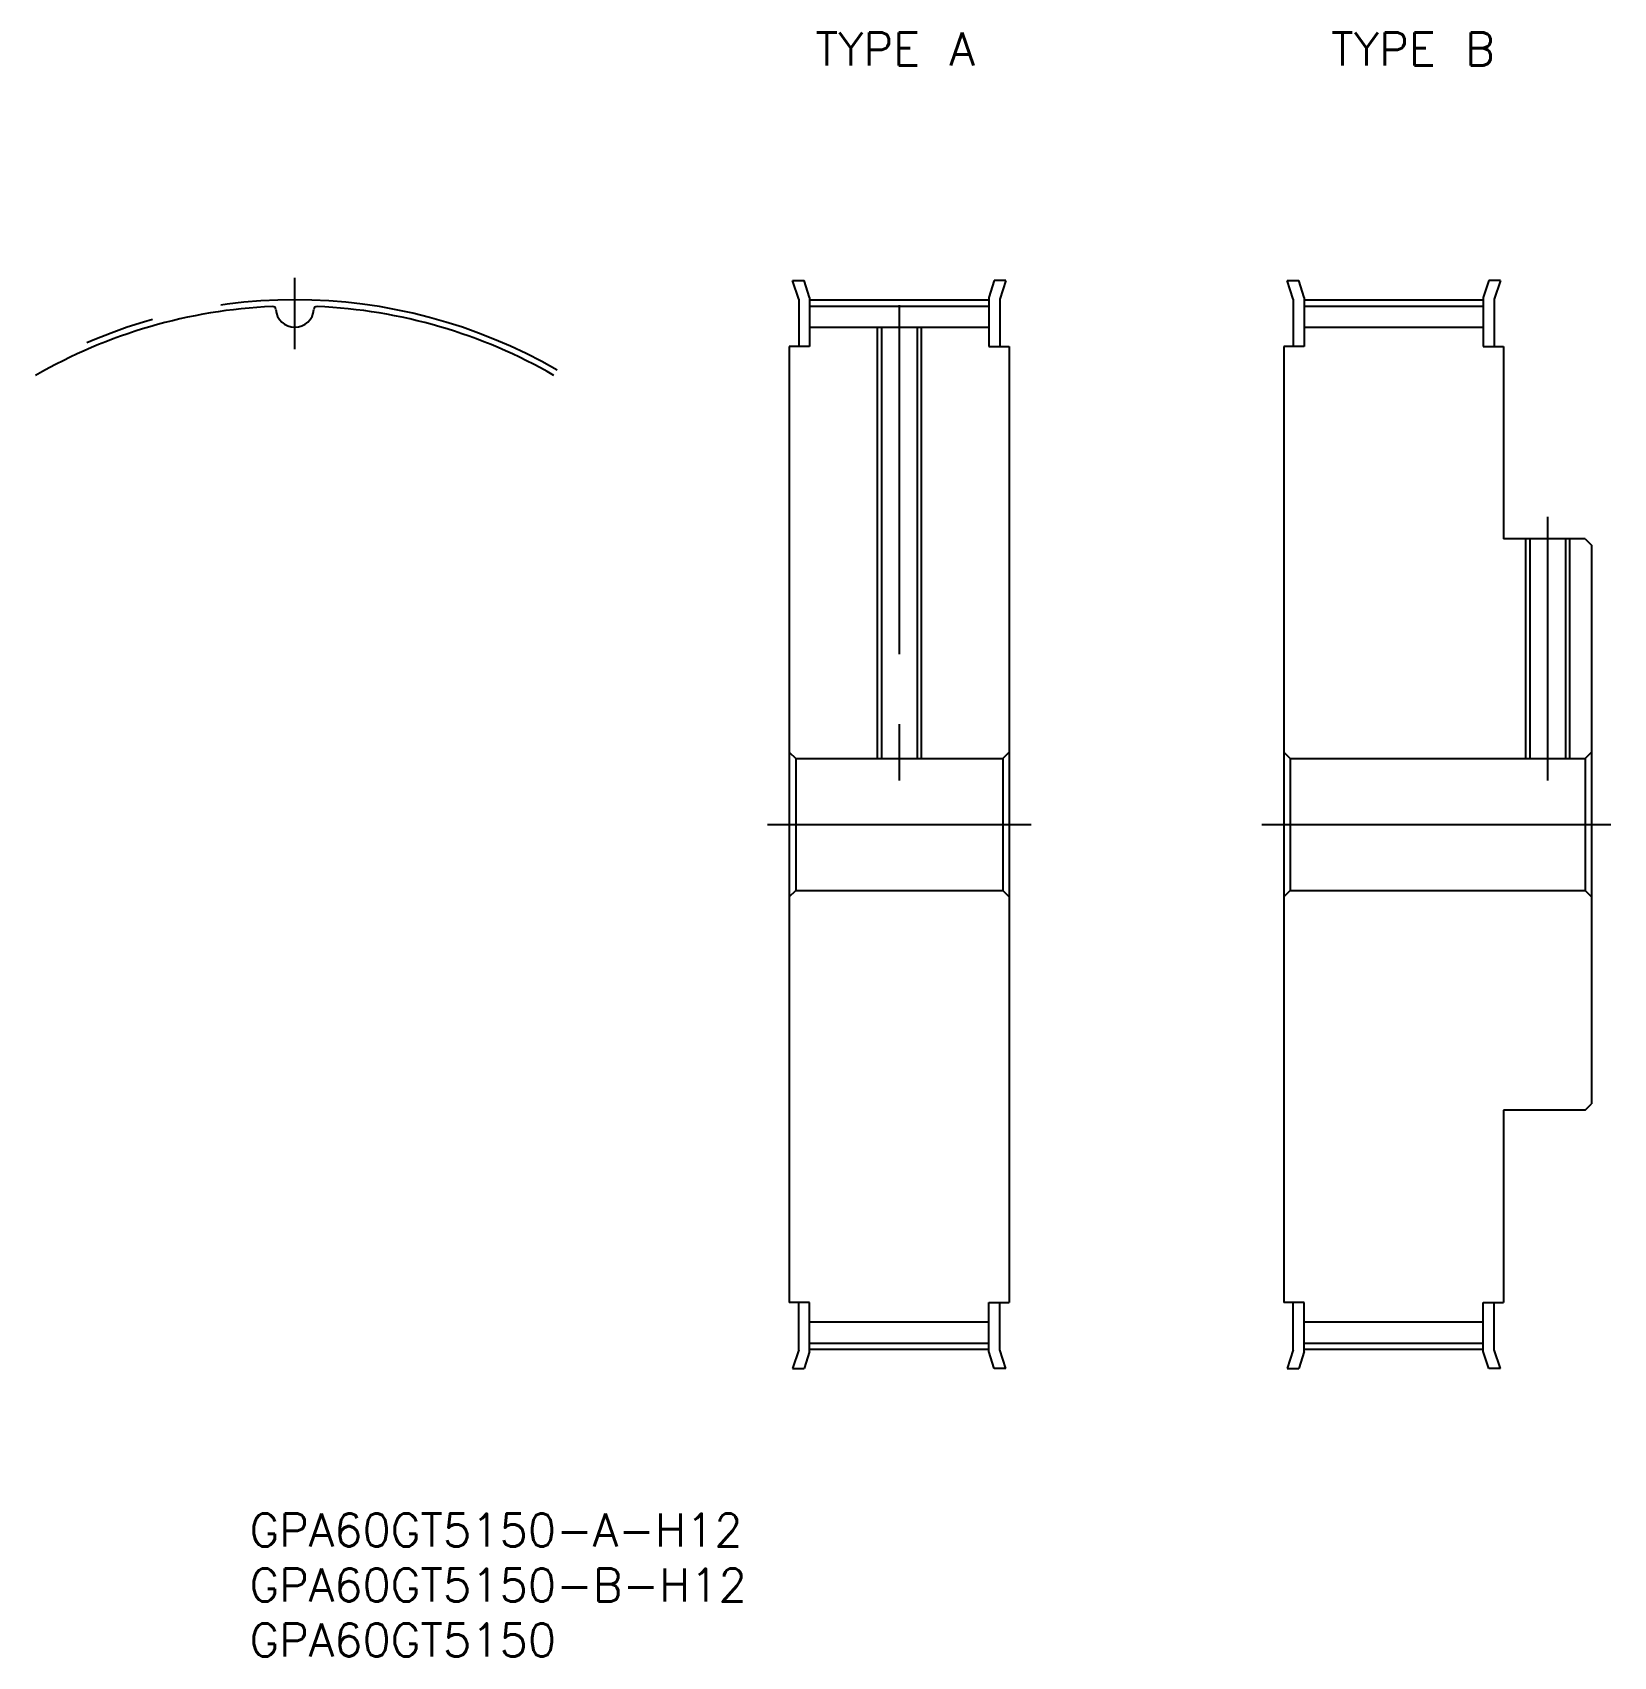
# Model space of a CAD drawing. Extents: x -24 to 120, y -76 to 72.
import ezdxf

# ---------------------------------------------------------------- set-up
doc = ezdxf.new("R2010")
doc.units = 0
doc.linetypes.add('CENTER', pattern=[50.8, 31.75, -6.35, 6.35, -6.35])
doc.layers.get('0').update_dxf_attribs({"linetype": 'CONTINUOUS'})
doc.layers.add('CENTER', color=1, linetype='CONTINUOUS')
doc.styles.get("Standard").update_dxf_attribs({"font": 'txt.shx', "height": 3, "bigfont": 'bigfont.shx'})

# ---------------------------------------------------------------- blocks, each defined once
blk = doc.blocks.new('*U2')
at = {"color": 7, "linetype": 'CONTINUOUS'}
blk.add_text('GPA60GT5150-B-H12', height=3, dxfattribs=at).set_placement((-4.13, -70.69))
blk = doc.blocks.new('*U3')
at = {"color": 7, "linetype": 'CONTINUOUS'}
blk.add_text('GPA60GT5150', height=3, dxfattribs=at).set_placement((-4.13, -75.69))
blk = doc.blocks.new('*U4')
at = {"color": 7, "linetype": 'CONTINUOUS'}
blk.add_text('TYPE A', height=3, dxfattribs=at).set_placement((47.38, 69.06))
blk = doc.blocks.new('*U5')
at = {"color": 7, "linetype": 'CONTINUOUS'}
blk.add_text('TYPE B', height=3, dxfattribs=at).set_placement((94.3, 69.06))
blk = doc.blocks.new('*U6')
at = {"color": 7, "linetype": 'CONTINUOUS'}
blk.add_text('GPA60GT5150-A-H12', height=3, dxfattribs=at).set_placement((-4.13, -65.69))

msp = doc.modelspace()

# ---------------------------------------------------------------- linework, layer by layer
at = {"color": 7, "linetype": 'CONTINUOUS'}
for p, q in [((45.3, 49.5), (46.35, 49.5)), ((45.85, 47.8), (45.3, 49.5)), ((46.85, 47.95), (46.35, 49.5)), ((63.65, 49.5), (63.15, 47.95)), ((64.7, 49.5), (63.65, 49.5)), ((64.7, 49.5), (64.15, 47.8)), ((90.3, 49.5), (91.35, 49.5)), ((90.85, 47.8), (90.3, 49.5)), ((91.85, 47.95), (91.35, 49.5)), ((108.65, 49.5), (108.15, 47.95)), ((109.7, 49.5), (108.65, 49.5)), ((109.7, 49.5), (109.15, 47.8)), ((45.85, 47.8), (45.85, 43.5)), ((46.85, 47.95), (46.85, 43.5)), ((63.15, 47.95), (63.15, 43.5)), ((64.15, 47.8), (64.15, 43.5)), ((90.85, 47.8), (90.85, 43.5)), ((91.85, 47.95), (91.85, 43.5)), ((108.15, 47.95), (108.15, 43.5)), ((109.15, 47.8), (109.15, 43.5)), ((46.85, 47.17), (63.15, 47.17)), ((91.85, 47.17), (108.15, 47.17)), ((46.85, 45.24), (63.15, 45.24)), ((53.38, 45.24), (53.38, 6)), ((56.62, 45.24), (56.62, 6)), ((91.85, 45.24), (108.15, 45.24)), ((45, 43.5), (45, -43.5)), ((46.85, 43.5), (45, 43.5)), ((63.15, 43.5), (65, 43.5)), ((65, 43.5), (65, -43.5)), ((90, 43.5), (90, -43.5)), ((91.85, 43.5), (90, 43.5)), ((108.15, 43.5), (110, 43.5)), ((110, 43.5), (110, 26)), ((117.42, 26), (110, 26)), ((112.38, 26), (112.38, 6)), ((115.62, 26), (115.62, 6)), ((117.42, 26), (118, 25.42)), ((118, 25.42), (118, -25.42)), ((45, 6.58), (45.58, 6)), ((45.58, 6), (64.42, 6)), ((45.58, 6), (45.58, -6)), ((65, 6.58), (64.42, 6)), ((64.42, 6), (64.42, -6)), ((90, 6.58), (90.58, 6)), ((90.58, 6), (117.42, 6)), ((90.58, 6), (90.58, -6)), ((118, 6.58), (117.42, 6)), ((117.42, 6), (117.42, -6)), ((45, -6.58), (45.58, -6)), ((45.58, -6), (64.42, -6)), ((65, -6.58), (64.42, -6)), ((90, -6.58), (90.58, -6)), ((90.58, -6), (117.42, -6)), ((118, -6.58), (117.42, -6)), ((117.42, -26), (110, -26)), ((110, -26), (110, -43.5)), ((117.42, -26), (118, -25.42)), ((46.85, -43.5), (45, -43.5)), ((45.85, -47.8), (45.85, -43.5)), ((46.85, -47.95), (46.85, -43.5)), ((63.15, -47.95), (63.15, -43.5)), ((63.15, -43.5), (65, -43.5)), ((64.15, -47.8), (64.15, -43.5)), ((91.85, -43.5), (90, -43.5)), ((90.85, -47.8), (90.85, -43.5)), ((91.85, -47.95), (91.85, -43.5)), ((108.15, -47.95), (108.15, -43.5)), ((108.15, -43.5), (110, -43.5)), ((109.15, -47.8), (109.15, -43.5)), ((46.85, -45.24), (63.15, -45.24)), ((91.85, -45.24), (108.15, -45.24)), ((46.85, -47.18), (63.15, -47.18)), ((91.85, -47.18), (108.15, -47.18)), ((45.85, -47.8), (45.3, -49.5)), ((46.85, -47.95), (46.35, -49.5)), ((63.65, -49.5), (63.15, -47.95)), ((64.7, -49.5), (64.15, -47.8)), ((90.85, -47.8), (90.3, -49.5)), ((91.85, -47.95), (91.35, -49.5)), ((108.65, -49.5), (108.15, -47.95)), ((109.7, -49.5), (109.15, -47.8)), ((45.3, -49.5), (46.35, -49.5)), ((64.7, -49.5), (63.65, -49.5)), ((90.3, -49.5), (91.35, -49.5)), ((109.7, -49.5), (108.65, -49.5))]:
    msp.add_line(p, q, dxfattribs=at)
at = {"color": 3, "linetype": 'CONTINUOUS'}
for p, q in [((53, 45.24), (53, 6)), ((57, 45.24), (57, 6)), ((112, 26), (112, 6)), ((116, 26), (116, 6))]:
    msp.add_line(p, q, dxfattribs=at)
at = {"color": 7, "linetype": 'CONTINUOUS'}
for centre, radius, start, end in [((0, 0), 47.17, 92.4713, 120), ((-2.02, 46.84), 0.29, 3.9644, 92.4712), ((0, 46.98), 1.74, 183.9644, 356.0356), ((2.02, 46.84), 0.29, 87.5287, 176.0356), ((0, 0), 47.17, 60, 87.5287)]:
    msp.add_arc(centre, radius, start, end, dxfattribs=at)
at = {"layer": 'CENTER', "color": 1, "linetype": 'CENTER'}
for p, q in [((0, 43.24), (0, 49.75)), ((46.85, 47.74), (63.15, 47.74)), ((91.85, 47.74), (108.15, 47.74)), ((55, 47.24), (55, 4)), ((114, 28), (114, 4)), ((43, 0), (67, 0)), ((88, 0), (120, 0)), ((46.85, -47.74), (63.15, -47.74)), ((91.85, -47.74), (108.15, -47.74))]:
    msp.add_line(p, q, dxfattribs=at)
msp.add_arc((0, 0), 47.74, 60, 120, dxfattribs=at)

# ---------------------------------------------------------------- block references
at = {"color": 7, "linetype": 'CONTINUOUS'}
for name in ['*U4', '*U5', '*U6', '*U2', '*U3']:
    msp.add_blockref(name, (0, 0), dxfattribs=at)

doc.saveas('drawing.dxf')
